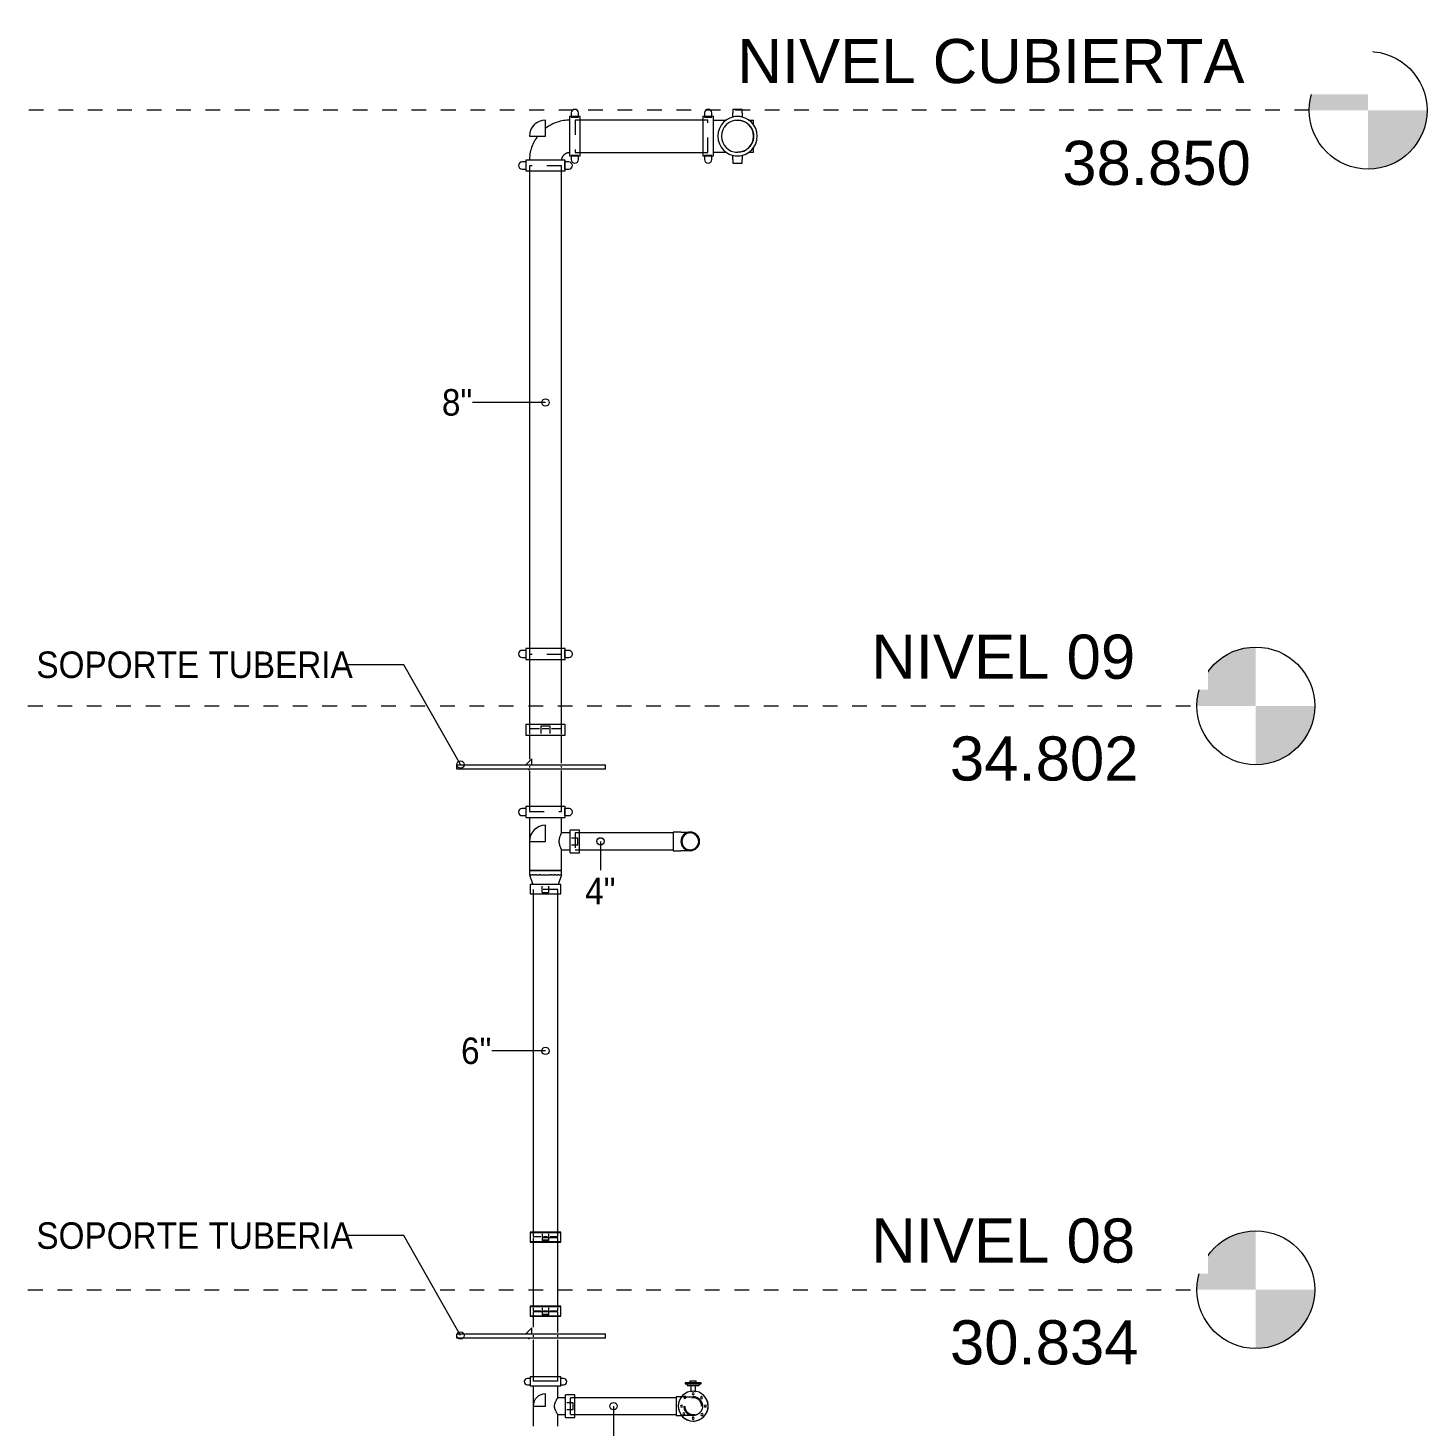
# Model space of a CAD drawing. Header units: metres. Extents: x 63 to 378, y -27 to 78.
# Drawn here: x 349.32 to 358.83, y 29.91 to 39.41 of the extents above; entities that cross this region are included whole.
import ezdxf

# ---------------------------------------------------------------- set-up
doc = ezdxf.new("R2010")
doc.units = ezdxf.units.M
doc.linetypes.add('Centre', pattern=[0.03175, 0.00635, -0.004763, 0.015875, -0.004763])
doc.linetypes.add('HIDDEN JT', pattern=[0.0016, 0.001, -0.0006])
for name, color, linetype, lineweight in [('A-DETL', 7, 'HIDDEN JT', 9), ('A-FLOR-LEVL', 7, 'Continuous', 9), ('G-ANNO-TEXT', 7, 'Continuous', 9), ('P-PIPE', 7, 'Continuous', 18), ('P-PIPE-IDEN', 7, 'Continuous', 9)]:
    doc.layers.add(name, color=color, linetype=linetype, lineweight=lineweight)
doc.styles.add('Arial_1', font='arial.ttf', dxfattribs={"height": 0.3})
doc.styles.add('SansSerif', font='SANSS__.TTF', dxfattribs={"width": 0.9, "height": 0.18})

# ---------------------------------------------------------------- blocks, each defined once
blk = doc.blocks.new('Butterfly Valve - 2-12 Inch1 con brida - 4_-2697168-SEC Tuberia')
at = {"layer": 'P-PIPE', "color": 11, "true_color": 0xff8080}
for p, q in [((14.9186, 22.2548), (14.8793, 22.2548)), ((14.9313, 22.2798), (14.9186, 22.2798)), ((14.9186, 22.2798), (14.9186, 22.2398)), ((14.9376, 22.2946), (14.9313, 22.2946)), ((14.9313, 22.2946), (14.9313, 22.2398)), ((14.9376, 22.2398), (14.9376, 22.2946)), ((14.9376, 22.2601), (14.9503, 22.2601)), ((14.9503, 22.2601), (14.9503, 22.2195)), ((14.8793, 22.2248), (14.9186, 22.2248)), ((14.9186, 22.2398), (14.9186, 22.1998)), ((14.9186, 22.1998), (14.9313, 22.1998)), ((14.9313, 22.2398), (14.9313, 22.185)), ((14.9313, 22.185), (14.9376, 22.185)), ((14.9376, 22.185), (14.9376, 22.2398)), ((14.9376, 22.2195), (14.9503, 22.2195))]:
    blk.add_line(p, q, dxfattribs=at)
for centre, radius, start, end in [((14.7793, 22.2398), 0.1016, 90, 270), ((14.7789, 22.2398), 0.1016, 90, 165), ((14.7793, 22.2398), 0.1016, 270, 90), ((14.7789, 22.2395), 0.1016, 135, 270), ((14.6958, 22.2398), 0.00729, 90, 270), ((14.6958, 22.2398), 0.00729, 270, 90), ((14.7263, 22.3029), 0.00729, 90, 270), ((14.7263, 22.3029), 0.00729, 270, 90), ((14.7789, 22.3192), 0.00729, 90, 270), ((14.7789, 22.3192), 0.00729, 270, 90), ((14.8384, 22.2959), 0.00729, 90, 270), ((14.8384, 22.2959), 0.00729, 270, 90), ((14.8622, 22.2398), 0.00729, 90, 270), ((14.8622, 22.2398), 0.00729, 270, 90), ((14.7213, 22.1798), 0.00729, 90, 270), ((14.7213, 22.1798), 0.00729, 270, 90), ((14.7789, 22.1567), 0.00729, 90, 270), ((14.7789, 22.1567), 0.00729, 270, 90), ((14.7789, 22.2395), 0.1016, 270, 300), ((14.8363, 22.1832), 0.00729, 90, 270), ((14.8363, 22.1832), 0.00729, 270, 90)]:
    blk.add_arc(centre, radius, start, end, dxfattribs=at)
for points, knots in [([(14.8794, 22.2546), (14.8793, 22.2549), (14.8793, 22.2549), (14.8795, 22.254), (14.8796, 22.2529), (14.8798, 22.2514), (14.88, 22.2495), (14.8802, 22.2474), (14.8803, 22.2454), (14.8804, 22.2442), (14.8804, 22.2438)], [0.4444444, 0.4444444, 0.4444444, 0.4444444, 0.5555556, 0.6111111, 0.6666667, 0.7222222, 0.7777778, 0.8333333, 0.8888889, 0.9148706, 0.9148706, 0.9148706, 0.9148706]), ([(14.8804, 22.2358), (14.8804, 22.2354), (14.8803, 22.2342), (14.8802, 22.2323), (14.88, 22.2301), (14.8798, 22.2282), (14.8796, 22.2267), (14.8795, 22.2256), (14.8793, 22.2247), (14.8793, 22.2247), (14.8794, 22.225)], [0.0851294, 0.0851294, 0.0851294, 0.0851294, 0.1111111, 0.1666667, 0.2222222, 0.2777778, 0.3333333, 0.3888889, 0.4444444, 0.5555556, 0.5555556, 0.5555556, 0.5555556])]:
    blk.add_open_spline(points, degree=3, knots=knots, dxfattribs=at)
blk = doc.blocks.new('Victaulic-IPS-Tee-Reducing Tee-No 20-25 - AC-2696743-SEC Tuberia')
at = {"layer": 'P-PIPE', "color": 11, "true_color": 0xff8080}
for p, q in [((13.6947, 30.1778), (13.6947, 29.9072)), ((13.8629, 30.0996), (13.8629, 30.1778)), ((13.9141, 30.0996), (13.8629, 30.0996)), ((13.8629, 29.9072), (13.8629, 29.9853)), ((13.8629, 29.9853), (13.9141, 29.9853))]:
    blk.add_line(p, q, dxfattribs=at)
at = {"layer": 'P-PIPE', "color": 11, "lineweight": 9, "true_color": 0xff8080}
for p, q in [((13.6947, 30.0425), (13.7788, 30.0425)), ((13.7788, 30.0425), (13.7788, 30.1266))]:
    blk.add_line(p, q, dxfattribs=at)
blk.add_arc((13.7788, 30.0425), 0.0841, 90, 180, dxfattribs=at)
at = {"layer": 'P-PIPE', "color": 11, "true_color": 0xff8080}
for points, knots in [([(13.8406, 30.0425), (13.8406, 30.0445), (13.8408, 30.0484), (13.8415, 30.054), (13.8426, 30.0586), (13.8436, 30.0622), (13.8444, 30.0648), (13.8453, 30.0673), (13.8466, 30.0706), (13.849, 30.076), (13.8526, 30.083), (13.8567, 30.09), (13.8601, 30.0954), (13.8624, 30.0989), (13.8629, 30.0996), (13.8629, 30.0996)], [0, 0, 0, 0, 0.0625, 0.125, 0.1875, 0.21875, 0.25, 0.28125, 0.3125, 0.375, 0.5, 0.625, 0.75, 0.875, 1, 1, 1, 1]), ([(13.8629, 29.9853), (13.8629, 29.9854), (13.8624, 29.9861), (13.8601, 29.9896), (13.8567, 29.995), (13.8526, 30.002), (13.849, 30.009), (13.8466, 30.0144), (13.8453, 30.0177), (13.8444, 30.0202), (13.8436, 30.0228), (13.8426, 30.0264), (13.8415, 30.031), (13.8408, 30.0366), (13.8406, 30.0405), (13.8406, 30.0425)], [0, 0, 0, 0, 0.125, 0.25, 0.375, 0.5, 0.625, 0.6875, 0.71875, 0.75, 0.78125, 0.8125, 0.875, 0.9375, 1, 1, 1, 1])]:
    blk.add_open_spline(points, degree=3, knots=knots, dxfattribs=at)
blk = doc.blocks.new('Victaulic-IPS-Elbow No 10-13 - AC-1730707-SEC Tuberia')
at = {"layer": 'P-PIPE', "color": 11, "lineweight": 9, "true_color": 0xff8080}
for p, q in [((13.7788, 38.6737), (13.7788, 38.7832)), ((13.6693, 38.6737), (13.7788, 38.6737))]:
    blk.add_line(p, q, dxfattribs=at)
at = {"layer": 'P-PIPE', "color": 11, "true_color": 0xff8080, "flags": 128}
for points in [[(13.9416, 38.7832), (13.934, 38.783), (13.923, 38.7823), (13.912, 38.7812), (13.9011, 38.7797), (13.8903, 38.7777), (13.8795, 38.7753), (13.8688, 38.7725), (13.8583, 38.7692), (13.8479, 38.7655), (13.8377, 38.7615), (13.8276, 38.757), (13.8177, 38.7521), (13.808, 38.7468), (13.7986, 38.7411), (13.7893, 38.7351), (13.7804, 38.7286), (13.7788, 38.7274)], [(13.725, 38.6737), (13.7191, 38.6656), (13.713, 38.6564), (13.7072, 38.647), (13.7018, 38.6374), (13.6968, 38.6276), (13.6922, 38.6176), (13.688, 38.6074), (13.6842, 38.597), (13.6809, 38.5865), (13.6779, 38.5759), (13.6754, 38.5651), (13.6733, 38.5543), (13.6716, 38.5434), (13.6704, 38.5324), (13.6696, 38.5214), (13.6693, 38.5109)], [(13.8885, 38.512), (13.8888, 38.5142), (13.8891, 38.5165), (13.8895, 38.5187), (13.89, 38.5209), (13.8906, 38.5231), (13.8912, 38.5253), (13.892, 38.5274), (13.8928, 38.5295), (13.8937, 38.5316), (13.8948, 38.5336), (13.8958, 38.5356), (13.897, 38.5376), (13.8983, 38.5395), (13.8996, 38.5413), (13.901, 38.5431), (13.9024, 38.5448), (13.904, 38.5465), (13.9055, 38.5481), (13.9072, 38.5497), (13.9089, 38.5511), (13.9107, 38.5526), (13.9125, 38.5539), (13.9144, 38.5552), (13.9163, 38.5563), (13.9183, 38.5575), (13.9203, 38.5585), (13.9224, 38.5594), (13.9245, 38.5603), (13.9266, 38.5611), (13.9288, 38.5618), (13.931, 38.5624), (13.9332, 38.5629), (13.9354, 38.5633), (13.9377, 38.5637), (13.9399, 38.5639), (13.9416, 38.564)]]:
    blk.add_lwpolyline(points, dxfattribs=at)
at = {"layer": 'P-PIPE', "color": 11, "lineweight": 9, "true_color": 0xff8080}
blk.add_arc((13.7788, 38.6737), 0.1095, 90, 180, dxfattribs=at)
blk = doc.blocks.new('Victaulic-IPS-Rigid Coupling Style 07-W07-107 - AC-2583995-SEC Tuberia')
at = {"layer": 'P-PIPE', "color": 11, "true_color": 0xff8080}
for p, q in [((14.0148, 38.8078), (13.9416, 38.8078)), ((13.9416, 38.8078), (13.9416, 38.5396)), ((13.9538, 38.8319), (13.9538, 38.804)), ((13.9538, 38.804), (14.0026, 38.804)), ((14.0026, 38.804), (14.0026, 38.8319)), ((14.0148, 38.5396), (14.0148, 38.8078)), ((13.9416, 38.5396), (14.0148, 38.5396)), ((14.0026, 38.5434), (13.9538, 38.5434)), ((13.9538, 38.5434), (13.9538, 38.5154)), ((14.0026, 38.5154), (14.0026, 38.5434))]:
    blk.add_line(p, q, dxfattribs=at)
for centre, start, end in [((13.9782, 38.8319), 0, 180), ((13.9782, 38.5154), 180, 360)]:
    blk.add_arc(centre, 0.0244, start, end, dxfattribs=at)
blk = doc.blocks.new('Victaulic-IPS-Tee-Reducing Tee-No 20-25 - AC-2697860-SEC Tuberia')
at = {"layer": 'P-PIPE', "color": 11, "true_color": 0xff8080}
for p, q in [((13.6693, 34.0438), (13.6693, 33.6841)), ((13.8883, 33.9381), (13.8883, 34.0438)), ((13.9458, 33.9381), (13.8883, 33.9381)), ((13.8883, 33.6841), (13.8883, 33.8238)), ((13.8883, 33.8238), (13.9458, 33.8238)), ((13.6693, 33.6841), (13.7788, 33.6841)), ((13.7788, 33.6841), (13.8883, 33.6841))]:
    blk.add_line(p, q, dxfattribs=at)
at = {"layer": 'P-PIPE', "color": 11, "lineweight": 9, "true_color": 0xff8080}
for p, q in [((13.7788, 33.8809), (13.7788, 33.9905)), ((13.6693, 33.8809), (13.7788, 33.8809))]:
    blk.add_line(p, q, dxfattribs=at)
blk.add_arc((13.7788, 33.8809), 0.1095, 90, 180, dxfattribs=at)
at = {"layer": 'P-PIPE', "color": 11, "true_color": 0xff8080}
for points, knots in [([(13.8723, 33.8809), (13.8723, 33.8854), (13.8727, 33.8918), (13.8741, 33.9001), (13.876, 33.908), (13.8788, 33.9169), (13.8821, 33.9251), (13.8844, 33.9302), (13.8858, 33.933), (13.8867, 33.9348), (13.8874, 33.9363), (13.8881, 33.9376), (13.8883, 33.9381), (13.8883, 33.9381)], [0, 0, 0, 0, 0.142857, 0.214286, 0.285714, 0.428571, 0.571429, 0.678571, 0.732143, 0.785714, 0.839286, 0.892857, 1, 1, 1, 1]), ([(13.8883, 33.8238), (13.8883, 33.8238), (13.8878, 33.8248), (13.8856, 33.8292), (13.8824, 33.836), (13.8796, 33.8431), (13.8775, 33.849), (13.8765, 33.8524), (13.8757, 33.8552), (13.875, 33.8581), (13.8742, 33.8618), (13.8733, 33.8664), (13.8725, 33.8727), (13.8723, 33.8776), (13.8723, 33.8809)], [0, 0, 0, 0, 0.142857, 0.285714, 0.428571, 0.571429, 0.625, 0.678571, 0.705357, 0.732143, 0.785714, 0.839286, 0.892857, 1, 1, 1, 1])]:
    blk.add_open_spline(points, degree=3, knots=knots, dxfattribs=at)
blk = doc.blocks.new('Victaulic-IPS-Rigid Coupling Style 07-W07-107 - AC-V518-SEC Tuberia')
at = {"layer": 'P-PIPE', "color": 11, "true_color": 0xff8080}
for p, q in [((13.6485, 34.1047), (13.6206, 34.1047)), ((13.6206, 34.0559), (13.6485, 34.0559)), ((13.6447, 34.1169), (13.6447, 34.0438)), ((13.9129, 34.1169), (13.6447, 34.1169)), ((13.6447, 34.0438), (13.9129, 34.0438)), ((13.6485, 34.0559), (13.6485, 34.1047)), ((13.9371, 34.1047), (13.9091, 34.1047)), ((13.9091, 34.1047), (13.9091, 34.0559)), ((13.9091, 34.0559), (13.9371, 34.0559)), ((13.9129, 34.0438), (13.9129, 34.1169))]:
    blk.add_line(p, q, dxfattribs=at)
for centre, start, end in [((13.6206, 34.0803), 90, 270), ((13.6206, 34.0803), 255, 268.76225), ((13.9371, 34.0803), 270, 90), ((13.9371, 34.0803), 77.17459, 88.76225)]:
    blk.add_arc(centre, 0.0244, start, end, dxfattribs=at)
blk = doc.blocks.new('Victaulic-IPS-Rigid Coupling Style 07-W07-107 - AC-V520-SEC Tuberia')
at = {"layer": 'P-PIPE', "color": 11, "true_color": 0xff8080}
for p, q in [((13.674, 30.2413), (13.674, 30.1778)), ((13.8836, 30.1778), (13.8836, 30.2413)), ((13.6766, 30.2307), (13.6555, 30.2307)), ((13.6555, 30.1883), (13.6766, 30.1883)), ((13.6766, 30.1883), (13.6766, 30.2307)), ((13.9022, 30.2307), (13.8811, 30.2307)), ((13.8811, 30.2307), (13.8811, 30.1883)), ((13.8811, 30.1883), (13.9022, 30.1883))]:
    blk.add_line(p, q, dxfattribs=at)
for centre, start, end in [((13.6555, 30.2095), 90, 270), ((13.9022, 30.2095), 270, 90)]:
    blk.add_arc(centre, 0.0212, start, end, dxfattribs=at)
for centre, major_axis, start_param, end_param in [((13.7788, 30.2413), (-0.1048, 0), 3.141591, 6.283178), ((13.7788, 30.1778), (0.1048, 0), 6.283184, 9.42477)]:
    blk.add_ellipse(centre, major_axis=major_axis, ratio=0.000002, start_param=start_param, end_param=end_param, dxfattribs=at)
blk = doc.blocks.new('Victaulic-IPS-Rigid Coupling Style 07-W07-107 - AC-V536-SEC Tuberia')
at = {"layer": 'P-PIPE', "color": 11, "true_color": 0xff8080}
for p, q in [((13.674, 30.7208), (13.674, 30.6573)), ((13.7788, 30.7208), (13.674, 30.7208)), ((13.756, 30.7103), (13.756, 30.6872)), ((13.8836, 30.7208), (13.7788, 30.7208)), ((13.8017, 30.6872), (13.8017, 30.7103)), ((13.8836, 30.6573), (13.8836, 30.7208)), ((13.674, 30.6573), (13.7788, 30.6573)), ((13.756, 30.6679), (13.8017, 30.6679)), ((13.7788, 30.6573), (13.8836, 30.6573))]:
    blk.add_line(p, q, dxfattribs=at)
blk = doc.blocks.new('Victaulic-IPS-Rigid Coupling Style 07-W07-107 - AC-V537-SEC Tuberia')
at = {"layer": 'P-PIPE', "color": 11, "true_color": 0xff8080}
for p, q in [((13.674, 30.717), (13.674, 30.6535)), ((13.7788, 30.717), (13.674, 30.717)), ((13.8836, 30.717), (13.7788, 30.717)), ((13.8836, 30.6535), (13.8836, 30.717)), ((13.674, 30.6535), (13.7788, 30.6535)), ((13.756, 30.6872), (13.756, 30.6641)), ((13.756, 30.6641), (13.8017, 30.6641)), ((13.7788, 30.6535), (13.8836, 30.6535)), ((13.8017, 30.6641), (13.8017, 30.6872))]:
    blk.add_line(p, q, dxfattribs=at)
blk = doc.blocks.new('Victaulic-IPS-Reducer No 50-51 - AC-2600599-SEC Tuberia')
at = {"layer": 'P-PIPE', "color": 11, "true_color": 0xff8080}
for p, q in [((13.6693, 33.6841), (13.6693, 33.6531)), ((13.7788, 33.6841), (13.6693, 33.6841)), ((13.8883, 33.6841), (13.7788, 33.6841)), ((13.8883, 33.6531), (13.8883, 33.6841)), ((13.6693, 33.6531), (13.6742, 33.6531)), ((13.6693, 33.6531), (13.6932, 33.5869)), ((13.6773, 33.6531), (13.6746, 33.6531)), ((13.6772, 33.6531), (13.6874, 33.6531)), ((13.6944, 33.6531), (13.6874, 33.6531)), ((13.6944, 33.6531), (13.709, 33.6531)), ((13.7178, 33.6531), (13.709, 33.6531)), ((13.7176, 33.6531), (13.7378, 33.6531)), ((13.7474, 33.6531), (13.7378, 33.6531)), ((13.7474, 33.6531), (13.7788, 33.6531)), ((13.7788, 33.6531), (13.8103, 33.6531)), ((13.8199, 33.6531), (13.8102, 33.6531)), ((13.8198, 33.6531), (13.8392, 33.6531)), ((13.8487, 33.6531), (13.8391, 33.6531)), ((13.8486, 33.6531), (13.8632, 33.6531)), ((13.8703, 33.6531), (13.8632, 33.6531)), ((13.8883, 33.6531), (13.8644, 33.5869)), ((13.8702, 33.6531), (13.8804, 33.6531)), ((13.883, 33.6531), (13.8804, 33.6531)), ((13.8834, 33.6531), (13.8883, 33.6531))]:
    blk.add_line(p, q, dxfattribs=at)
blk = doc.blocks.new('Victaulic-IPS-Rigid Coupling Style 07-W07-107 - AC-V538-SEC Tuberia')
at = {"layer": 'P-PIPE', "color": 11, "true_color": 0xff8080}
for p, q in [((13.674, 33.5869), (13.674, 33.5234)), ((13.7788, 33.5869), (13.674, 33.5869)), ((13.8836, 33.5869), (13.7788, 33.5869)), ((13.8836, 33.5234), (13.8836, 33.5869)), ((13.674, 33.5234), (13.7788, 33.5234)), ((13.756, 33.534), (13.8017, 33.534)), ((13.7788, 33.5234), (13.8836, 33.5234))]:
    blk.add_line(p, q, dxfattribs=at)
for centre in [(13.756, 33.5552), (13.8017, 33.5552)]:
    blk.add_ellipse(centre, major_axis=(0, 0.0212), ratio=0.00001, start_param=3.141593, end_param=6.283185, dxfattribs=at)
blk = doc.blocks.new('Victaulic-IPS-Rigid Coupling Style 07-W07-107 - AC-V539-SEC Tuberia')
at = {"layer": 'P-PIPE', "color": 11, "true_color": 0xff8080}
for p, q in [((13.6485, 35.1791), (13.6206, 35.1791)), ((13.6447, 35.1913), (13.6447, 35.1181)), ((13.9129, 35.1913), (13.6447, 35.1913)), ((13.6485, 35.1303), (13.6485, 35.1791)), ((13.9371, 35.1791), (13.9091, 35.1791)), ((13.9091, 35.1791), (13.9091, 35.1303)), ((13.9129, 35.1181), (13.9129, 35.1913)), ((13.6206, 35.1303), (13.6485, 35.1303)), ((13.6447, 35.1181), (13.9129, 35.1181)), ((13.9091, 35.1303), (13.9371, 35.1303))]:
    blk.add_line(p, q, dxfattribs=at)
for centre, start, end in [((13.6206, 35.1547), 90, 270), ((13.9371, 35.1547), 270, 90)]:
    blk.add_arc(centre, 0.0244, start, end, dxfattribs=at)
blk = doc.blocks.new('Victaulic-IPS-Rigid Coupling Style 07-W07-107 - AC-V540-SEC Tuberia')
at = {"layer": 'P-PIPE', "color": 11, "true_color": 0xff8080}
for p, q in [((13.6447, 38.5109), (13.6447, 38.4377)), ((13.9129, 38.5109), (13.6447, 38.5109)), ((13.9129, 38.4377), (13.9129, 38.5109)), ((13.6485, 38.4987), (13.6206, 38.4987)), ((13.6206, 38.4499), (13.6485, 38.4499)), ((13.6447, 38.4377), (13.9129, 38.4377)), ((13.6485, 38.4499), (13.6485, 38.4987)), ((13.9371, 38.4987), (13.9091, 38.4987)), ((13.9091, 38.4987), (13.9091, 38.4499)), ((13.9091, 38.4499), (13.9371, 38.4499))]:
    blk.add_line(p, q, dxfattribs=at)
for centre, start, end in [((13.6206, 38.4743), 90, 180), ((13.6206, 38.4743), 180, 270), ((13.9371, 38.4743), 360, 90), ((13.9371, 38.4743), 270, 360)]:
    blk.add_arc(centre, 0.0244, start, end, dxfattribs=at)
blk = doc.blocks.new('Victaulic-IPS-Rigid Coupling Style 07-W07-107 - AC-V543-SEC Tuberia')
at = {"layer": 'P-PIPE', "color": 11, "true_color": 0xff8080}
for p, q in [((13.6447, 34.6762), (13.6447, 34.603)), ((13.7788, 34.6762), (13.6447, 34.6762)), ((13.8106, 34.664), (13.7471, 34.664)), ((13.7471, 34.664), (13.7471, 34.6152)), ((13.9129, 34.6762), (13.7788, 34.6762)), ((13.8106, 34.6152), (13.8106, 34.664)), ((13.9129, 34.603), (13.9129, 34.6762)), ((13.6447, 34.603), (13.7788, 34.603)), ((13.7788, 34.603), (13.9129, 34.603))]:
    blk.add_line(p, q, dxfattribs=at)
blk = doc.blocks.new('Victaulic-IPS-Rigid Coupling Style 07-W07-107 - Standard-V545-SEC Tuberia')
at = {"layer": 'P-PIPE', "color": 11, "true_color": 0xff8080}
for p, q in [((14.0093, 33.9579), (13.9458, 33.9579)), ((13.9987, 33.9038), (13.9564, 33.9038)), ((13.9564, 33.8581), (13.9987, 33.8581)), ((13.9987, 33.8581), (13.9987, 33.9038)), ((13.9458, 33.804), (14.0093, 33.804))]:
    blk.add_line(p, q, dxfattribs=at)
for centre in [(13.9458, 33.8809), (14.0093, 33.8809)]:
    blk.add_ellipse(centre, major_axis=(0, 0.077), ratio=0.00001, start_param=3.141592, end_param=6.283185, dxfattribs=at)
blk = doc.blocks.new('Elbow - PVC - AC PVC _80_-2698175-SEC Tuberia')
at = {"layer": 'P-PIPE', "color": 11, "true_color": 0xff8080}
for p, q in [((14.6983, 33.9444), (14.6459, 33.9444)), ((14.6459, 33.9444), (14.6459, 33.8809)), ((14.6459, 33.8809), (14.6459, 33.8174)), ((14.6459, 33.8174), (14.6983, 33.8174))]:
    blk.add_line(p, q, dxfattribs=at)
at = {"layer": 'P-PIPE', "color": 11, "true_color": 0xff8080, "flags": 128}
for points in [[(14.6983, 33.9444), (14.7009, 33.9444), (14.7035, 33.9444), (14.706, 33.9444), (14.7086, 33.9444), (14.7111, 33.9444), (14.7136, 33.9444), (14.7161, 33.9444), (14.7185, 33.9444), (14.721, 33.9444), (14.7234, 33.9444), (14.7257, 33.9444), (14.728, 33.9444), (14.7303, 33.9444), (14.7325, 33.9444), (14.7346, 33.9444), (14.7367, 33.9444), (14.7387, 33.9444), (14.7407, 33.9444), (14.7426, 33.9444), (14.7444, 33.9444), (14.7462, 33.9444), (14.7479, 33.9444), (14.7495, 33.9444), (14.751, 33.9444), (14.7524, 33.9444), (14.7538, 33.9444), (14.755, 33.9444), (14.7562, 33.9444), (14.7573, 33.9444), (14.7582, 33.9444), (14.7591, 33.9444), (14.7599, 33.9444), (14.7606, 33.9444), (14.7612, 33.9444), (14.7617, 33.9444), (14.7621, 33.9444), (14.7623, 33.9444), (14.7625, 33.9444), (14.7626, 33.9444), (14.7626, 33.9444)], [(14.7626, 33.8174), (14.7626, 33.8174), (14.7624, 33.8174), (14.7621, 33.8174), (14.7618, 33.8174), (14.7613, 33.8174), (14.7608, 33.8174), (14.7601, 33.8174), (14.7593, 33.8174), (14.7585, 33.8174), (14.7575, 33.8174), (14.7565, 33.8174), (14.7553, 33.8174), (14.7541, 33.8174), (14.7528, 33.8174), (14.7514, 33.8174), (14.7499, 33.8174), (14.7483, 33.8174), (14.7467, 33.8174), (14.7449, 33.8174), (14.7431, 33.8174), (14.7412, 33.8174), (14.7393, 33.8174), (14.7373, 33.8174), (14.7352, 33.8174), (14.7331, 33.8174), (14.7309, 33.8174), (14.7286, 33.8174), (14.7263, 33.8174), (14.724, 33.8174), (14.7216, 33.8174), (14.7192, 33.8174), (14.7168, 33.8174), (14.7143, 33.8174), (14.7118, 33.8174), (14.7092, 33.8174), (14.7067, 33.8174), (14.7041, 33.8174), (14.7016, 33.8174), (14.699, 33.8174), (14.6983, 33.8174)]]:
    blk.add_lwpolyline(points, dxfattribs=at)
at = {"layer": 'P-PIPE', "color": 11, "true_color": 0xff8080}
for start, end in [(90, 180), (360, 90), (180, 270), (270, 360)]:
    blk.add_arc((14.7626, 33.8809), 0.0635, start, end, dxfattribs=at)
blk = doc.blocks.new('Victaulic-IPS-Rigid Coupling Style 07-W07-107 - Standard-V546-SEC Tuberia')
at = {"layer": 'P-PIPE', "color": 11, "true_color": 0xff8080}
for p, q in [((13.9776, 30.1195), (13.9141, 30.1195)), ((13.967, 30.0654), (13.9246, 30.0654)), ((13.967, 30.0196), (13.967, 30.0654)), ((13.9141, 29.9655), (13.9776, 29.9655)), ((13.9246, 30.0196), (13.967, 30.0196))]:
    blk.add_line(p, q, dxfattribs=at)
for centre in [(13.9141, 30.0425), (13.9776, 30.0425)]:
    blk.add_ellipse(centre, major_axis=(0, 0.077), ratio=0.000008, start_param=3.141593, end_param=6.283185, dxfattribs=at)
blk = doc.blocks.new('soporte tuberia Ayura - 4_-2612578-SEC Tuberia')
at = {"layer": 'P-PIPE'}
for p, q in [((13.6819, 11.2403), (13.6439, 11.2023)), ((13.6839, 11.2403), (13.6819, 11.2403)), ((13.6839, 11.2003), (13.6839, 11.2403)), ((13.1739, 11.2003), (14.1839, 11.2003)), ((13.1739, 11.1703), (13.1739, 11.2003)), ((14.1839, 11.1703), (13.1739, 11.1703)), ((13.6439, 11.2023), (13.6439, 11.2003)), ((13.6586, 11.1682), (13.6586, 11.1703)), ((13.6586, 11.1682), (13.6586, 11.1703)), ((13.6611, 11.1682), (13.6586, 11.1682)), ((13.6586, 11.1682), (13.6604, 11.1682)), ((13.6611, 11.1682), (13.6586, 11.1682)), ((13.6586, 11.1682), (13.6604, 11.1682)), ((13.6604, 11.1682), (13.6604, 11.1703)), ((13.6604, 11.1682), (13.6604, 11.1703)), ((13.6611, 11.1682), (13.6611, 11.1703)), ((13.6654, 11.1682), (13.6611, 11.1682)), ((13.6654, 11.1682), (13.6654, 11.1703)), ((13.6672, 11.1682), (13.6654, 11.1682)), ((13.6654, 11.1682), (13.6672, 11.1682)), ((13.6672, 11.1682), (13.6654, 11.1682)), ((13.6654, 11.1682), (13.6672, 11.1682)), ((13.6672, 11.1703), (13.6672, 11.1682)), ((13.6672, 11.1703), (13.6672, 11.1682)), ((14.1839, 11.1703), (14.1839, 11.2003))]:
    blk.add_line(p, q, dxfattribs=at)
blk = doc.blocks.new('soporte tuberia Ayura - 4_-V548-SEC Tuberia')
at = {"layer": 'P-PIPE'}
for p, q in [((13.6851, 34.4421), (13.6471, 34.4041)), ((13.6871, 34.4421), (13.6851, 34.4421)), ((13.6871, 34.4021), (13.6871, 34.4421)), ((13.1771, 34.4021), (14.1871, 34.4021)), ((13.1771, 34.3721), (13.1771, 34.4021)), ((14.1871, 34.3721), (13.1771, 34.3721)), ((13.6471, 34.4041), (13.6471, 34.4021)), ((13.6618, 34.37), (13.6618, 34.372)), ((13.6642, 34.37), (13.6618, 34.37)), ((13.6618, 34.37), (13.6636, 34.37)), ((13.6636, 34.37), (13.6636, 34.372)), ((13.6642, 34.37), (13.6642, 34.372)), ((13.6685, 34.37), (13.6642, 34.37)), ((13.6685, 34.37), (13.6685, 34.372)), ((13.6704, 34.37), (13.6685, 34.37)), ((13.6685, 34.37), (13.6704, 34.37)), ((13.6704, 34.372), (13.6704, 34.37)), ((14.1871, 34.3721), (14.1871, 34.4021))]:
    blk.add_line(p, q, dxfattribs=at)
blk = doc.blocks.new('Victaulic-IPS-Elbow No 10-13 - AC-V549-SEC Tuberia')
at = {"layer": 'P-PIPE', "color": 11, "lineweight": 9, "true_color": 0xff8080}
for p, q in [((15.1593, 38.7832), (15.1932, 38.7832)), ((15.1932, 38.7493), (15.1932, 38.7832)), ((15.1932, 38.5641), (15.1932, 38.598)), ((15.1932, 38.5641), (15.1593, 38.5641))]:
    blk.add_line(p, q, dxfattribs=at)
at = {"layer": 'P-PIPE', "color": 11, "true_color": 0xff8080, "flags": 128}
for points in [[(14.9208, 38.7832), (14.9241, 38.7832), (14.9307, 38.7832), (14.9373, 38.7832), (14.9439, 38.7832), (14.9504, 38.7832), (14.9569, 38.7832), (14.9634, 38.7832), (14.9697, 38.7832), (14.976, 38.7832), (14.9821, 38.7832), (14.9882, 38.7832), (14.9942, 38.7832), (15, 38.7832), (15.0057, 38.7832), (15.008, 38.7832)], [(15.0698, 38.7832), (15.0724, 38.7832), (15.0746, 38.7832), (15.0767, 38.7832), (15.0785, 38.7832), (15.08, 38.7832), (15.0812, 38.7832), (15.0822, 38.7832), (15.083, 38.7832), (15.0834, 38.7832), (15.0836, 38.7832), (15.0837, 38.7832)], [(15.0837, 38.7832), (15.088, 38.7831), (15.0924, 38.7829), (15.0968, 38.7824), (15.1011, 38.7818), (15.1054, 38.781), (15.1097, 38.7801), (15.1139, 38.779), (15.1181, 38.7777), (15.1222, 38.7762), (15.1263, 38.7746), (15.1303, 38.7728), (15.1342, 38.7708), (15.1381, 38.7687), (15.1418, 38.7665), (15.1455, 38.7641), (15.1491, 38.7615), (15.1525, 38.7589), (15.1559, 38.756), (15.1591, 38.7531), (15.1622, 38.75), (15.1652, 38.7468), (15.1681, 38.7435), (15.1708, 38.74), (15.1734, 38.7365), (15.1758, 38.7329), (15.1781, 38.7291), (15.1803, 38.7253), (15.1822, 38.7214), (15.1841, 38.7174), (15.1857, 38.7134), (15.1873, 38.7093), (15.1886, 38.7051), (15.1898, 38.7009), (15.1908, 38.6966), (15.1916, 38.6923), (15.1923, 38.688), (15.1927, 38.6836), (15.193, 38.6792), (15.1932, 38.6749), (15.1932, 38.6737)], [(15.1932, 38.6737), (15.1931, 38.6693), (15.1928, 38.6649), (15.1924, 38.6606), (15.1918, 38.6562), (15.191, 38.6519), (15.1901, 38.6476), (15.1889, 38.6434), (15.1876, 38.6392), (15.1862, 38.6351), (15.1845, 38.631), (15.1828, 38.627), (15.1808, 38.6231), (15.1787, 38.6193), (15.1765, 38.6155), (15.1741, 38.6118), (15.1715, 38.6083), (15.1688, 38.6048), (15.166, 38.6015), (15.163, 38.5982), (15.16, 38.5951), (15.1568, 38.5921), (15.1534, 38.5893), (15.15, 38.5865), (15.1465, 38.584), (15.1428, 38.5815), (15.1391, 38.5792), (15.1353, 38.5771), (15.1314, 38.5751), (15.1274, 38.5733), (15.1233, 38.5716), (15.1192, 38.5701), (15.1151, 38.5687), (15.1108, 38.5676), (15.1066, 38.5666), (15.1023, 38.5657), (15.0979, 38.5651), (15.0936, 38.5646), (15.0892, 38.5643), (15.0848, 38.5642), (15.0837, 38.5641)], [(15.0072, 38.5641), (15.0016, 38.5641), (14.9958, 38.5641), (14.9898, 38.5641), (14.9838, 38.5641), (14.9776, 38.5641), (14.9714, 38.5641), (14.9651, 38.5641), (14.9587, 38.5641), (14.9522, 38.5641), (14.9457, 38.5641), (14.9391, 38.5641), (14.9325, 38.5641), (14.9259, 38.5641), (14.9208, 38.5641)], [(15.0837, 38.5641), (15.0835, 38.5641), (15.0831, 38.5641), (15.0825, 38.5641), (15.0815, 38.5641), (15.0803, 38.5641), (15.0789, 38.5641), (15.0772, 38.5641), (15.0752, 38.5641), (15.073, 38.5641), (15.0705, 38.5641)]]:
    blk.add_lwpolyline(points, dxfattribs=at)
blk = doc.blocks.new('Victaulic-IPS-Rigid Coupling Style 07-W07-107 - Standard-2615401-SEC Tuberia')
at = {"layer": 'P-PIPE', "color": 11, "true_color": 0xff8080}
for p, q in [((14.9208, 38.8078), (14.8477, 38.8078)), ((14.8477, 38.8078), (14.8477, 38.6737)), ((14.8599, 38.8319), (14.8599, 38.804)), ((14.8599, 38.804), (14.9086, 38.804)), ((14.9086, 38.804), (14.9086, 38.8319)), ((14.9208, 38.6737), (14.9208, 38.8078)), ((14.8477, 38.6737), (14.8477, 38.5396)), ((14.9208, 38.5396), (14.9208, 38.6737)), ((14.8477, 38.5396), (14.9208, 38.5396)), ((14.9086, 38.5434), (14.8599, 38.5434)), ((14.8599, 38.5434), (14.8599, 38.5154)), ((14.9086, 38.5154), (14.9086, 38.5434))]:
    blk.add_line(p, q, dxfattribs=at)
for centre, start, end in [((14.8843, 38.8319), 0, 180), ((14.8843, 38.5154), 180, 0)]:
    blk.add_arc(centre, 0.0244, start, end, dxfattribs=at)
blk = doc.blocks.new('Victaulic-IPS-Rigid Coupling Style 07-W07-107 - Standard-V550-SEC Tuberia')
at = {"layer": 'P-PIPE', "color": 11, "true_color": 0xff8080}
for p, q in [((15.1154, 38.8563), (15.0519, 38.8563)), ((15.0519, 38.8563), (15.0519, 38.8319)), ((15.0519, 38.804), (15.0519, 38.8319)), ((15.1154, 38.8319), (15.1154, 38.8563)), ((15.1154, 38.8319), (15.1154, 38.804)), ((15.0519, 38.5154), (15.0519, 38.5434)), ((15.0519, 38.5154), (15.0519, 38.4911)), ((15.1154, 38.5434), (15.1154, 38.5154)), ((15.1154, 38.4911), (15.1154, 38.5154)), ((15.0519, 38.4911), (15.1154, 38.4911))]:
    blk.add_line(p, q, dxfattribs=at)
for radius, start, end in [(0.1341, 0, 180), (0.1341, 76.30564, 103.69436), (0.1095, 360, 180), (0.1341, 180, 360), (0.1095, 180, 360), (0.1341, 256.30564, 283.69436)]:
    blk.add_arc((15.0837, 38.6737), radius, start, end, dxfattribs=at)
blk = doc.blocks.new('Elbow - PVC - AC PVC _80_-2698372-SEC Tuberia')
at = {"layer": 'A-DETL', "color": 11, "true_color": 0xff8080}
for p, q in [((14.7181, 30.106), (14.7039, 30.106)), ((14.7042, 29.979), (14.7181, 29.979))]:
    blk.add_line(p, q, dxfattribs=at)
at = {"layer": 'A-DETL', "color": 11, "true_color": 0xff8080, "flags": 128}
for points in [[(14.7181, 30.106), (14.7207, 30.106), (14.7232, 30.106), (14.7258, 30.106), (14.7283, 30.106), (14.7309, 30.106), (14.7334, 30.106), (14.7359, 30.106), (14.7383, 30.106), (14.7407, 30.106), (14.7431, 30.106), (14.7455, 30.106), (14.7478, 30.106), (14.75, 30.106), (14.7523, 30.106), (14.7544, 30.106), (14.7565, 30.106), (14.7585, 30.106), (14.7605, 30.106), (14.7624, 30.106), (14.7642, 30.106), (14.766, 30.106), (14.7677, 30.106), (14.7693, 30.106), (14.7708, 30.106), (14.7722, 30.106), (14.7735, 30.106), (14.7748, 30.106), (14.776, 30.106), (14.777, 30.106), (14.778, 30.106), (14.7789, 30.106), (14.7797, 30.106), (14.7804, 30.106), (14.781, 30.106), (14.7815, 30.106), (14.7818, 30.106), (14.7821, 30.106), (14.7823, 30.106), (14.7824, 30.106), (14.7824, 30.106)], [(14.7824, 30.106), (14.7849, 30.1059), (14.7875, 30.1058), (14.79, 30.1055), (14.7925, 30.1052), (14.795, 30.1047), (14.7975, 30.1042), (14.7999, 30.1035), (14.8024, 30.1028), (14.8048, 30.1019), (14.8071, 30.101), (14.8094, 30.1), (14.8117, 30.0988), (14.8139, 30.0976), (14.8161, 30.0963), (14.8182, 30.0949), (14.8203, 30.0934), (14.8223, 30.0919), (14.8243, 30.0902), (14.8261, 30.0885), (14.8279, 30.0867), (14.8297, 30.0849), (14.8313, 30.083), (14.8329, 30.081), (14.8344, 30.0789), (14.8358, 30.0768), (14.8372, 30.0746), (14.8384, 30.0724), (14.8395, 30.0702), (14.8406, 30.0679), (14.8416, 30.0655), (14.8425, 30.0631), (14.8432, 30.0607), (14.8439, 30.0583), (14.8445, 30.0558), (14.845, 30.0533), (14.8454, 30.0508), (14.8456, 30.0483), (14.8458, 30.0457), (14.8459, 30.0432), (14.8459, 30.0425)], [(14.8459, 30.0425), (14.8458, 30.04), (14.8457, 30.0374), (14.8454, 30.0349), (14.8451, 30.0324), (14.8446, 30.0299), (14.8441, 30.0274), (14.8434, 30.025), (14.8427, 30.0225), (14.8418, 30.0201), (14.8409, 30.0178), (14.8398, 30.0155), (14.8387, 30.0132), (14.8375, 30.0109), (14.8362, 30.0088), (14.8348, 30.0066), (14.8333, 30.0046), (14.8318, 30.0026), (14.8301, 30.0006), (14.8284, 29.9988), (14.8266, 29.9969), (14.8248, 29.9952), (14.8229, 29.9936), (14.8209, 29.992), (14.8188, 29.9905), (14.8167, 29.9891), (14.8145, 29.9877), (14.8123, 29.9865), (14.8101, 29.9853), (14.8078, 29.9843), (14.8054, 29.9833), (14.803, 29.9824), (14.8006, 29.9817), (14.7982, 29.981), (14.7957, 29.9804), (14.7932, 29.9799), (14.7907, 29.9795), (14.7882, 29.9793), (14.7856, 29.9791), (14.7831, 29.979), (14.7824, 29.979)], [(14.7824, 29.979), (14.7823, 29.979), (14.7822, 29.979), (14.7819, 29.979), (14.7816, 29.979), (14.7811, 29.979), (14.7805, 29.979), (14.7799, 29.979), (14.7791, 29.979), (14.7783, 29.979), (14.7773, 29.979), (14.7763, 29.979), (14.7751, 29.979), (14.7739, 29.979), (14.7726, 29.979), (14.7712, 29.979), (14.7697, 29.979), (14.7681, 29.979), (14.7664, 29.979), (14.7647, 29.979), (14.7629, 29.979), (14.761, 29.979), (14.7591, 29.979), (14.757, 29.979), (14.755, 29.979), (14.7528, 29.979), (14.7506, 29.979), (14.7484, 29.979), (14.7461, 29.979), (14.7438, 29.979), (14.7414, 29.979), (14.739, 29.979), (14.7365, 29.979), (14.7341, 29.979), (14.7316, 29.979), (14.729, 29.979), (14.7265, 29.979), (14.7239, 29.979), (14.7214, 29.979), (14.7188, 29.979), (14.7181, 29.979)]]:
    blk.add_lwpolyline(points, dxfattribs=at)
at = {"layer": 'A-DETL', "color": 11, "true_color": 0xff8080}
for start, end in [(0, 180), (180, 0)]:
    blk.add_arc((14.7824, 30.0425), 0.0635, start, end, dxfattribs=at)
at = {"layer": 'P-PIPE', "color": 11, "true_color": 0xff8080}
for p, q in [((14.7039, 30.106), (14.6657, 30.106)), ((14.6657, 30.106), (14.6657, 30.0425)), ((14.6657, 30.0425), (14.6657, 29.979)), ((14.6657, 29.979), (14.7041, 29.979))]:
    blk.add_line(p, q, dxfattribs=at)
blk = doc.blocks.new('Level - M_Level Head - Circle-24867-SEC Tuberia')
at = {"layer": 'A-FLOR-LEVL'}
h = blk.add_hatch(color=256, dxfattribs=at)
edge = h.paths.add_edge_path()
edge.add_line((18.6056, 4.2), (18.2056, 4.2))
edge.add_arc((18.6056, 4.2), 0.4, 90, 180, ccw=False)
edge.add_line((18.6056, 4.6), (18.6056, 4.2))
h = blk.add_hatch(color=256, dxfattribs=at)
edge = h.paths.add_edge_path()
edge.add_line((18.6056, 3.8), (18.6056, 4.2))
edge.add_line((18.6056, 4.2), (19.0056, 4.2))
edge.add_arc((18.6056, 4.2), 0.4, 270, 360, ccw=False)
blk.add_circle((18.6056, 4.2), 0.4, dxfattribs=at)

msp = doc.modelspace()

# ---------------------------------------------------------------- linework, layer by layer
at = {"layer": 'A-DETL', "color": 11, "true_color": 0xff8080}
for p, q in [((353.0711, 38.7832), (353.0371, 38.7832)), ((353.0371, 38.7832), (353.0371, 38.5641)), ((353.9381, 38.7832), (353.9041, 38.7832)), ((353.9381, 38.5641), (353.9381, 38.7832)), ((353.0371, 38.5641), (353.0711, 38.5641)), ((353.9041, 38.5641), (353.9381, 38.5641)), ((352.7256, 38.4718), (352.7256, 38.4378)), ((352.9447, 38.4718), (352.7256, 38.4718)), ((352.9447, 38.4378), (352.9447, 38.4718)), ((352.7256, 35.1912), (352.7256, 35.1242)), ((352.9447, 35.1242), (352.9447, 35.1912)), ((352.7256, 35.1522), (352.7256, 35.1182)), ((352.9447, 35.1522), (352.7256, 35.1522)), ((352.9447, 35.1182), (352.9447, 35.1522)), ((352.7256, 34.6761), (352.7256, 34.6091)), ((352.7256, 34.6761), (352.7256, 34.6472)), ((352.7256, 34.6472), (352.7934, 34.6472)), ((352.813, 34.6472), (352.8574, 34.6472)), ((352.8769, 34.6472), (352.9447, 34.6472)), ((352.9447, 34.6091), (352.9447, 34.6761)), ((352.9447, 34.6472), (352.9447, 34.6761)), ((352.7256, 34.4121), (352.7256, 34.4121)), ((352.7256, 34.3921), (352.7256, 34.3821)), ((352.9447, 34.3821), (352.9447, 34.3921)), ((352.7256, 34.1169), (352.7256, 34.0829)), ((352.7256, 34.0829), (352.9447, 34.0829)), ((352.9447, 34.0829), (352.9447, 34.1169)), ((353.0656, 33.9381), (353.0358, 33.9381)), ((353.0358, 33.9381), (353.0358, 33.8238)), ((353.0358, 33.8238), (353.0656, 33.8238)), ((352.751, 33.5533), (352.751, 33.5235)), ((352.9193, 33.5533), (352.751, 33.5533)), ((352.9193, 33.5235), (352.9193, 33.5533)), ((352.751, 31.2148), (352.751, 31.1948)), ((352.751, 31.1948), (352.8029, 31.1948)), ((352.751, 31.1872), (352.751, 31.1574)), ((352.9193, 31.1872), (352.751, 31.1872)), ((352.8214, 31.1948), (352.849, 31.1948)), ((352.8675, 31.1948), (352.9193, 31.1948)), ((352.9193, 31.1948), (352.9193, 31.2148)), ((352.9193, 31.1574), (352.9193, 31.1872)), ((352.751, 30.7109), (352.751, 30.691)), ((352.9193, 30.691), (352.9193, 30.7109)), ((352.751, 30.691), (352.8029, 30.691)), ((352.751, 30.6834), (352.751, 30.6536)), ((352.8214, 30.691), (352.849, 30.691)), ((352.8675, 30.691), (352.9193, 30.691)), ((352.9193, 30.6536), (352.9193, 30.6834)), ((352.751, 30.5239), (352.751, 30.5139)), ((352.9193, 30.5139), (352.9193, 30.5239)), ((352.751, 30.2412), (352.751, 30.2114)), ((352.9193, 30.2114), (352.9193, 30.2412)), ((353.0339, 30.0996), (353.0041, 30.0996)), ((353.0041, 29.9853), (353.0339, 29.9853))]:
    msp.add_line(p, q, dxfattribs=at)
for radius, start, end in [(0.0571, 0, 180), (0.0572, 180, 0)]:
    msp.add_arc((353.8388, 30.0425), radius, start, end, dxfattribs=at)
for centre, major_axis, ratio, start_param, end_param in [((352.8352, 30.6834), (0.0841, 0), 0.000014, 1.570796, 3.141593), ((352.8352, 30.6834), (0.0841, 0), 0.000014, 0, 1.570796), ((352.8352, 30.2114), (0.0841, 0), 0.000014, 1.570796, 3.141593), ((352.8352, 30.2114), (0.0841, 0), 0.000014, 0, 1.570796), ((353.0041, 30.0425), (0, 0.0572), 0.000008, 4.712389, 6.283185), ((353.0041, 30.0425), (0, 0.0572), 0.000008, 3.141593, 4.712389)]:
    msp.add_ellipse(centre, major_axis=major_axis, ratio=ratio, start_param=start_param, end_param=end_param, dxfattribs=at)
at = {"layer": 'A-FLOR-LEVL', "linetype": 'Centre'}
for p, q in [((358.0252, 38.85), (349.3187, 38.85)), ((349.3187, 34.8018), (357.2619, 34.8018)), ((349.3187, 30.8336), (357.2619, 30.8336))]:
    msp.add_line(p, q, dxfattribs=at)
at = {"layer": 'G-ANNO-TEXT'}
for p, q in [((351.8736, 35.0816), (351.4889, 35.0816)), ((352.2583, 34.4029), (351.8736, 35.0816)), ((351.8736, 31.2016), (351.4889, 31.2016)), ((352.2583, 30.5229), (351.8736, 31.2016))]:
    msp.add_line(p, q, dxfattribs=at)
for centre in [(352.2583, 34.4029), (352.2583, 30.5229)]:
    msp.add_circle(centre, 0.025, dxfattribs=at)
at = {"layer": 'P-PIPE', "color": 11, "true_color": 0xff8080}
for p, q in [((353.9041, 38.7832), (353.0711, 38.7832)), ((353.0711, 38.5641), (353.9041, 38.5641)), ((352.7256, 38.4377), (352.7256, 35.1913)), ((352.9447, 35.1913), (352.9447, 38.4377)), ((352.7256, 35.1181), (352.7256, 34.6762)), ((352.7256, 35.112), (352.7256, 34.6762)), ((352.9447, 34.6762), (352.9447, 35.1181)), ((352.9447, 34.6762), (352.9447, 35.112)), ((352.7256, 34.597), (352.7256, 34.4404)), ((352.9447, 34.4121), (352.9447, 34.597)), ((352.7256, 34.3601), (352.7256, 34.1169)), ((352.9447, 34.1169), (352.9447, 34.3621)), ((353.7023, 33.9381), (353.0657, 33.9381)), ((353.0657, 33.8238), (353.7023, 33.8238)), ((352.751, 33.5234), (352.751, 31.2269)), ((352.9193, 31.2269), (352.9193, 33.5234)), ((352.751, 31.1573), (352.751, 30.7231)), ((352.9193, 30.7231), (352.9193, 31.1573)), ((352.751, 30.6535), (352.751, 30.5802)), ((352.9193, 30.5439), (352.9193, 30.6535)), ((352.751, 30.4939), (352.751, 30.2413)), ((352.9193, 30.2413), (352.9193, 30.4939)), ((353.7221, 30.0996), (353.0339, 30.0996)), ((353.0339, 29.9853), (353.7221, 29.9853))]:
    msp.add_line(p, q, dxfattribs=at)
for radius, start, end in [(0.0571, 0, 180), (0.0572, 180, 0)]:
    msp.add_arc((353.819, 33.8809), radius, start, end, dxfattribs=at)
at = {"layer": 'P-PIPE-IDEN'}
for p, q in [((352.8352, 36.8639), (352.3402, 36.8639)), ((353.2094, 33.8809), (353.2094, 33.6852)), ((352.8352, 32.4568), (352.4702, 32.4568)), ((353.298, 30.0425), (353.298, 29.8044))]:
    msp.add_line(p, q, dxfattribs=at)
for centre in [(352.8352, 36.8639), (353.2094, 33.8809), (352.8352, 32.4568), (353.298, 30.0425)]:
    msp.add_circle(centre, 0.025, dxfattribs=at)

# ---------------------------------------------------------------- block references
at = {"layer": 'A-DETL', "color": 11, "true_color": 0xff8080}
msp.add_blockref('Elbow - PVC - AC PVC _80_-2698372-SEC Tuberia', (339.0564, 0), dxfattribs=at)
at = {"layer": 'A-FLOR-LEVL'}
for p in [(339.8196, 34.65), (339.0564, 30.6018), (339.0564, 26.6336)]:
    msp.add_blockref('Level - M_Level Head - Circle-24867-SEC Tuberia', p, dxfattribs=at)
at = {"layer": 'P-PIPE', "color": 11, "true_color": 0xff8080}
for name, p in [('Victaulic-IPS-Rigid Coupling Style 07-W07-107 - AC-2583995-SEC Tuberia', (339.0564, 0)), ('Victaulic-IPS-Rigid Coupling Style 07-W07-107 - Standard-2615401-SEC Tuberia', (339.0564, 0)), ('Victaulic-IPS-Rigid Coupling Style 07-W07-107 - Standard-V550-SEC Tuberia', (339.0564, 0)), ('Victaulic-IPS-Elbow No 10-13 - AC-1730707-SEC Tuberia', (339.0564, 0)), ('Victaulic-IPS-Elbow No 10-13 - AC-V549-SEC Tuberia', (339.0564, 0)), ('Victaulic-IPS-Rigid Coupling Style 07-W07-107 - AC-V540-SEC Tuberia', (339.0564, 0)), ('Victaulic-IPS-Rigid Coupling Style 07-W07-107 - AC-V539-SEC Tuberia', (339.0564, 0)), ('Victaulic-IPS-Rigid Coupling Style 07-W07-107 - AC-V543-SEC Tuberia', (339.0564, 0)), ('Victaulic-IPS-Rigid Coupling Style 07-W07-107 - AC-V518-SEC Tuberia', (339.0564, 0)), ('Victaulic-IPS-Tee-Reducing Tee-No 20-25 - AC-2697860-SEC Tuberia', (339.0564, 0)), ('Victaulic-IPS-Rigid Coupling Style 07-W07-107 - Standard-V545-SEC Tuberia', (339.0564, 0)), ('Elbow - PVC - AC PVC _80_-2698175-SEC Tuberia', (339.0564, 0)), ('Victaulic-IPS-Reducer No 50-51 - AC-2600599-SEC Tuberia', (339.0564, 0)), ('Victaulic-IPS-Rigid Coupling Style 07-W07-107 - AC-V538-SEC Tuberia', (339.0564, 0)), ('Victaulic-IPS-Rigid Coupling Style 07-W07-107 - AC-V536-SEC Tuberia', (339.0564, 0.5038)), ('Victaulic-IPS-Rigid Coupling Style 07-W07-107 - AC-V537-SEC Tuberia', (339.0564, 0.5038)), ('Victaulic-IPS-Rigid Coupling Style 07-W07-107 - AC-V536-SEC Tuberia', (339.0564, 0)), ('Victaulic-IPS-Rigid Coupling Style 07-W07-107 - AC-V537-SEC Tuberia', (339.0564, 0)), ('Victaulic-IPS-Rigid Coupling Style 07-W07-107 - AC-V520-SEC Tuberia', (339.0564, 0)), ('Victaulic-IPS-Tee-Reducing Tee-No 20-25 - AC-2696743-SEC Tuberia', (339.0564, 0)), ('Victaulic-IPS-Rigid Coupling Style 07-W07-107 - Standard-V546-SEC Tuberia', (339.0564, 0))]:
    msp.add_blockref(name, p, dxfattribs=at)
at = {"layer": 'P-PIPE'}
for name, p in [('soporte tuberia Ayura - 4_-V548-SEC Tuberia', (339.0564, 0)), ('soporte tuberia Ayura - 4_-2612578-SEC Tuberia', (339.0595, 19.3336))]:
    msp.add_blockref(name, p, dxfattribs=at)
at = {"layer": 'P-PIPE', "color": 11, "true_color": 0xff8080, "rotation": 89.9999999999999}
msp.add_blockref('Butterfly Valve - 2-12 Inch1 con brida - 4_-2697168-SEC Tuberia', (376.0786, 15.2636), dxfattribs=at)

# ---------------------------------------------------------------- texts
at = {"layer": 'G-ANNO-TEXT', "char_height": 0.18, "width": 2.561392, "attachment_point": 1, "style": 'SansSerif'}
for insert in [(349.3757, 35.1716), (349.3757, 31.2916)]:
    msp.add_mtext('SOPORTE TUBERIA', dxfattribs=dict(at, insert=insert))
at = {"layer": 'P-PIPE-IDEN', "char_height": 0.18, "width": 0.245316, "attachment_point": 1, "style": 'SansSerif'}
for s, insert in [('8"', (352.1314, 36.9549)), ('4"', (353.105, 33.6337)), ('6"', (352.2614, 32.5478))]:
    msp.add_mtext(s, dxfattribs=dict(at, insert=insert))

# ---------------------------------------------------------------- next in the draw order: texts
at = {"layer": 'A-FLOR-LEVL', "char_height": 0.3, "attachment_point": 1, "style": 'Arial_1', "bg_fill": 3, "box_fill_scale": 1.25, "bg_fill_color": 256, "bg_fill_true_color": 13158600, "bg_fill_transparency": 0}
for s, insert, width in [('NIVEL CUBIERTA', (354.1389, 39.3344), 4.240927), ('38.850', (356.3467, 38.6426), 1.587341), ('NIVEL 09', (355.0487, 35.2862), 2.212657), ('34.802', (355.5835, 34.5943), 1.587341), ('NIVEL 08', (355.0487, 31.318), 2.212657), ('30.834', (355.5835, 30.6262), 1.587341)]:
    msp.add_mtext(s, dxfattribs=dict(at, insert=insert, width=width))

doc.saveas('drawing.dxf')
